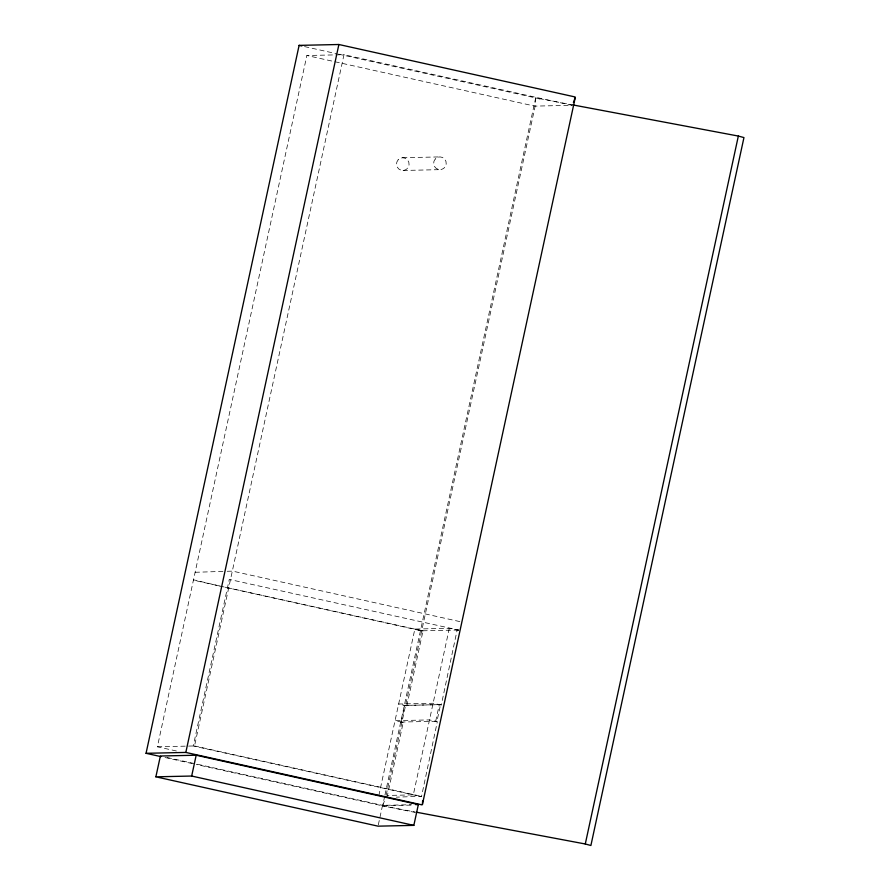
<?xml version="1.0" encoding="UTF-8"?>
<svg xmlns="http://www.w3.org/2000/svg" width="890" height="890" viewBox="0 0 890 890"><rect width="100%" height="100%" fill="white"/><g stroke="black" fill="none" stroke-linecap="round" stroke-linejoin="round"><path stroke-width="0.67" stroke-dasharray="4.45 3.34" d="M386.16 795.193L535.213 105.799L535.647 98.334M176.387 750.993L157.397 746.777L306.861 55.503L334.362 54.902M157.397 746.777L194.521 745.953L343.985 54.691L571.903 105.298L534.779 106.121L306.861 55.503M378.829 795.638L414.851 629.063L449.317 628.296L457.137 630.031L441.362 704.669L403.548 705.414L440.539 704.602L436.945 721.256L399.955 722.079M378.317 824.863L382.544 805.35L411.458 804.705M415.43 812.481L382.611 805.851L384.669 796.339M384.958 794.981L535.669 97.922L572.392 104.831M401.145 722.046L404.817 705.392M386.994 797.462L403.203 722.502L395.038 720.678L429.514 719.91L437.324 721.645L421.56 796.283L396.306 797.151M406.797 705.848L423.006 630.888L193.475 580.202M449.317 628.296L413.305 794.87L387.106 795.449M435.688 721.278L439.282 704.624M382.767 805.428L385.114 799.164M195.121 572.292L225.838 571.302M335.73 54.869L343.985 54.691M402.525 157.73L439.649 156.907M403.103 170.468L440.227 169.645M227.206 571.269L232.679 571.146L460.197 621.676M458.395 630.009L421.404 630.821L220.976 586.31M421.816 630.921L423.006 630.888M457.616 630.12L458.806 630.098L229.275 579.412L193.263 745.987L421.604 796.695M402.002 722.535L403.203 722.502M411.002 805.116L382.199 805.761L196.256 764.466M382.611 805.851L415.252 811.991M304.536 46.58L337.11 53.823M338.467 54.123L535.257 97.822M414.851 629.063L422.661 630.799M219.619 586.009L193.508 579.79M441.407 705.08L433.118 703.256L398.642 704.023L406.452 705.759M194.521 745.953L422.45 796.572M167.153 757.512L382.544 805.35M165.039 757.535L194.899 764.165M535.669 97.922L541.276 99.424M398.153 159.799A6.375 6.297 88.7 0 0 401.468 170.335A6.375 6.297 88.7 0 0 408.81 162.169A6.375 6.297 88.7 0 0 398.153 159.799M435.277 158.987A6.375 6.297 88.7 0 0 438.592 169.512A6.375 6.297 88.7 0 0 445.946 161.346A6.375 6.297 88.7 0 0 435.277 158.987"/><path stroke-width="1.33" d="M422.628 800.822L422.405 804.549L575.285 97.455L573.416 102.472M160.968 756.622L146.049 753.307L299.107 45.379L338.879 44.5L575.029 96.943M155.872 776.825L160.378 756.01L196.178 755.221L418.345 804.56L413.839 825.375L378.039 826.165L155.872 776.825L191.673 776.035L413.839 825.375M146.049 753.307L185.821 752.428L338.879 44.5M191.673 776.035L196.178 755.221M738.344 136.059L743.951 137.572L590.893 845.5L585.286 843.987L738.344 136.059L572.392 104.831M415.586 804.616L418.345 804.56M416.609 812.247L585.286 843.987M299.107 45.379L301.821 45.98M185.821 752.428L421.971 804.872"/></g></svg>
